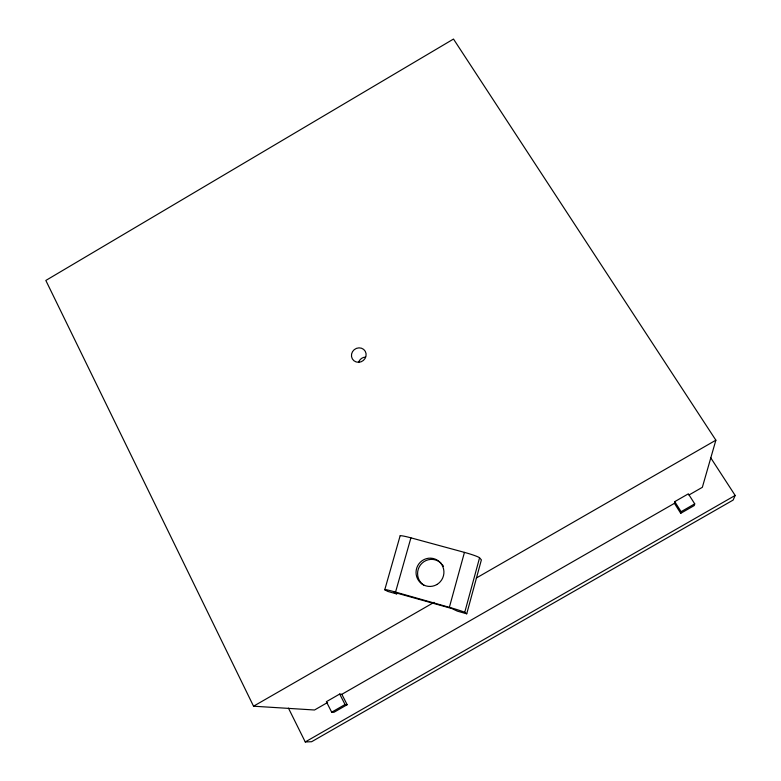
<?xml version="1.0" encoding="UTF-8"?>
<svg xmlns="http://www.w3.org/2000/svg" width="781" height="781" viewBox="0 0 781 781"><rect width="100%" height="100%" fill="white"/><g stroke="black" fill="none" stroke-linecap="round" stroke-linejoin="round"><path stroke-width="1.17" d="M674.433 503.335L674.745 501.646L688.344 493.836L694.729 503.862L694.27 505.541L680.729 513.302L674.433 503.335L341.834 694.319L339.686 694.055L326.37 701.699L331.691 712.184L333.907 712.311L347.164 704.706L341.834 694.319M680.729 513.302L681.091 511.692L674.745 501.646M466.735 613.798L464.724 612.392L479.563 557.81A14.038 1.25 16 0 0 464.451 552.382L410.913 537.836A13.843 1.22 16.2 0 0 400.028 536.176L384.769 589.743L387.698 591.393L396.797 593.97L393.917 592.281L451.74 608.506L457.393 611.152L466.735 613.798L481.389 559.86L479.563 557.81M464.724 612.392A14.156 0.674 16.2 0 0 449.368 607.335L464.451 552.382M384.769 589.743A13.96 0.654 16.3 0 1 395.547 592.096L410.913 537.836M327.61 702.48L314.528 709.997L253.542 706.209L45.835 280.457L453.497 39.05L715.874 440.191L702.344 487.315L688.959 494.998M710.603 457.617L735.165 495.447L733.144 500.065L311.639 741.716L305.254 741.95L288.453 708.133M253.542 706.209L434.041 602.356M476.264 578.057L715.874 440.191M331.691 712.184L345.046 704.521L347.164 704.706M681.091 511.692L694.729 503.862M305.254 741.95L735.165 495.447M395.547 592.096L449.368 607.335M339.686 694.055L345.046 704.521M358.547 362.491A7.312 6.912 -36.2 0 1 365.615 357.093M424.298 585.535A14.068 13.833 -72.9 0 1 420.568 564.809A14.068 13.833 -72.9 0 1 441.333 563.491M442.144 564.399A14.068 13.833 -72.9 0 1 443.51 566.41M358.596 362.286A7.498 7.068 -36.2 0 0 365.254 351.284A7.498 7.068 -36.2 0 0 352.524 351.645A7.498 7.068 -36.2 0 0 358.596 362.286M436.823 584.559A14.175 13.921 -72.3 0 0 437.106 560.055A14.175 13.921 -72.3 0 0 416.039 572.278A14.175 13.921 -72.3 0 0 436.823 584.559"/></g></svg>
